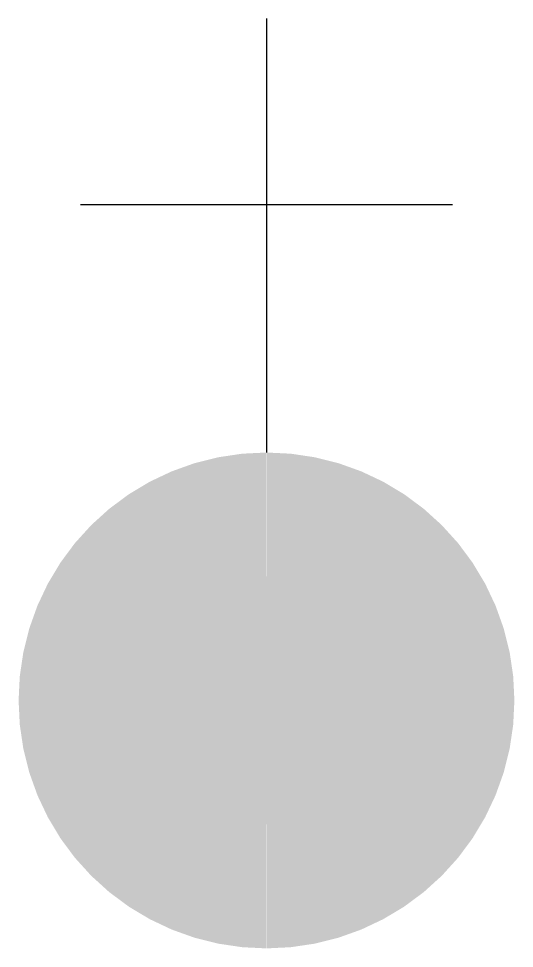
# Model space of a CAD drawing. Extents: x -0.8 to 0.8, y -0.8 to 2.2.
import ezdxf

# ---------------------------------------------------------------- set-up
doc = ezdxf.new("R2010")
doc.units = 0
doc.layers.get('0').update_dxf_attribs({"linetype": 'CONTINUOUS'})

msp = doc.modelspace()

# ---------------------------------------------------------------- linework, layer by layer
at = {"color": 0}
for p, q in [((0, 2.2), (0, 0.8)), ((-0.6, 1.6), (0.6, 1.6))]:
    msp.add_line(p, q, dxfattribs=at)
at = {"color": 0, "const_width": 0.8}
msp.add_lwpolyline([(0.4, 0, 0.198912), (0.2828, 0.2828, 0.198912), (0, 0.4, 0.198912), (-0.2828, 0.2828, 0.198912), (-0.4, 0, 0.198912), (-0.2828, -0.2828, 0.198912), (0, -0.4, 0.198912), (0.2828, -0.2828, 0.198912)], format="xyb", close=True, dxfattribs=at)

doc.saveas('drawing.dxf')
